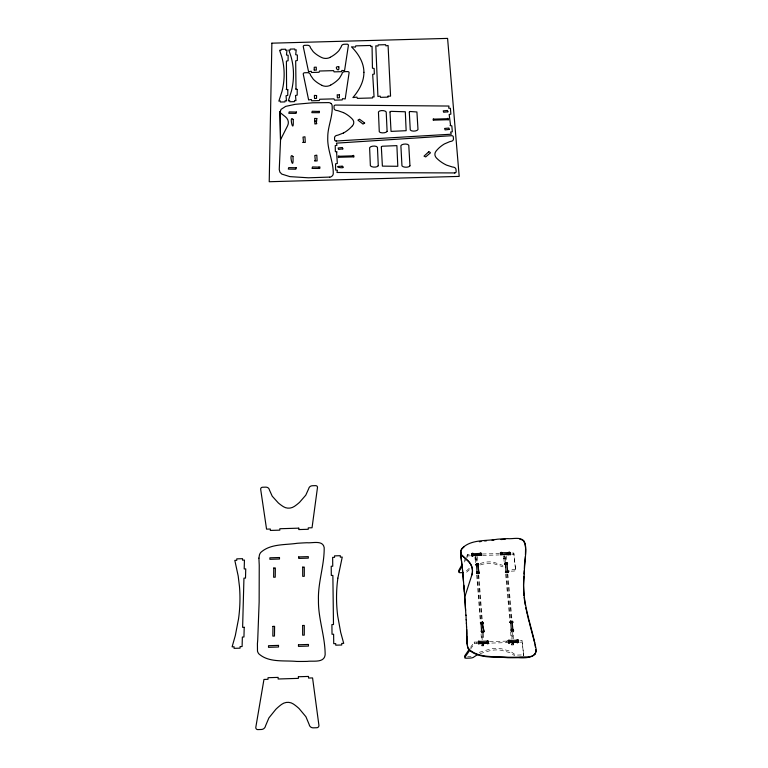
<?xml version="1.0" encoding="UTF-8"?>
<svg xmlns="http://www.w3.org/2000/svg" width="768" height="768" viewBox="0 0 768 768"><rect width="100%" height="100%" fill="white"/><g stroke="black" fill="none" stroke-linecap="round" stroke-linejoin="round"><path stroke-width="0.58" stroke-dasharray="3.84 2.88" d="M475.152 556.752C473.76 560.102 478.33 560.016 476.678 556.704M505.392 558.394C501.37 557.635 507.466 559.642 505.344 555.821M475.459 562.685L475.142 558.922L476.726 559.258M476.87 561.466L476.669 558.874M483.888 644.237L483.523 645.85L481.939 645.898L482.342 644.054M483.293 644.179L483.264 644.899L481.68 644.947M503.866 558.442L503.818 555.869M504.163 561.802L503.789 558.038M505.69 561.754L505.306 557.99M513.792 643.306L513.322 644.918L511.728 644.966L512.266 643.123M513.043 643.248L513.005 643.968L511.421 644.016M482.198 639.821L481.68 633.638M483.302 633.658L481.709 633.715M512.112 638.89L511.488 632.64M513.706 638.842L513.091 632.669M464.294 560.611L465.437 558.566M466.589 556.512L467.76 554.448L470.352 554.41M464.4 562.051L465.542 560.016M466.694 557.962L467.866 555.898L467.76 554.448M470.534 647.405L474.202 642.048L477.149 642.115M470.64 648.96L474.317 643.613L474.202 642.048M469.315 568.282L467.501 569.942A3.734 1.334 -3.3 0 1 463.651 571.181M469.421 569.702L467.606 571.363A3.744 1.334 -3.3 0 1 464.371 572.563M479.213 652.349L489.994 649.094A9.792 2.918 -3.4 0 1 501.283 648.739L510.576 651.37L514.522 654.202A3.888 1.152 -3.7 0 0 518.035 655.056L521.443 654.95A1.939 0.576 -3.7 0 0 523.565 654.24L522.048 640.55L520.358 640.608M480.106 653.606L490.109 650.64A9.792 2.918 -3.4 0 1 501.418 650.285L510.71 652.906L514.666 655.728M480.221 563.51L483.062 562.675A9.427 3.379 -3.7 0 1 493.93 562.339L502.925 565.44M480.336 564.941L483.178 564.115A9.427 3.37 -3.7 0 1 494.054 563.779L503.05 566.87M511.536 632.784L513.12 632.736M489.456 641.568L506.87 641.136M474.317 643.613L477.091 643.642M491.75 643.075L506.938 642.595L506.803 641.069M520.176 642.182L522.192 642.125L523.709 655.766L523.565 654.24M481.728 644.726L483.312 644.678M511.478 643.805L513.062 643.757M467.635 656.64L469.738 656.573A3.878 1.152 -3.1 0 0 471.043 656.467M482.429 553.997L499.19 553.613M511.843 553.094L513.782 553.037L515.626 570.259A1.872 0.662 -4.1 0 1 513.59 571.066L510.317 571.171A3.754 1.325 -4 0 1 509.702 571.171M467.866 555.898L470.458 555.821M482.544 555.446L499.238 554.938M511.651 554.563L513.917 554.486L515.626 570.259M475.104 557.011L476.63 556.963M503.76 556.138L505.286 556.09M475.104 559.162L476.621 559.114M503.731 558.288L505.258 558.24M477.014 643.565L476.899 642M507.168 574.128L511.344 619.229M505.632 574.176L509.77 619.277M513.168 643.238L513.322 644.918M478.234 575.021L481.805 620.141M513.782 553.037L513.917 554.486M522.048 640.55L522.192 642.125M476.688 575.069L480.307 621.322M506.15 555.658L506.669 561.379M507.802 573.917L511.93 619.325M504.614 555.706L505.123 561.427M506.256 573.965L510.355 619.373M511.661 644.189L511.728 644.966M483.398 644.17L483.523 645.85M477.312 556.541L477.686 561.312M478.733 574.81L482.275 620.246M483.312 633.629L483.792 639.773M475.776 556.589L476.15 561.36M477.187 574.858L480.787 621.485M481.882 645.11L481.939 645.898M512.323 633.197L512.621 637.978M510.672 632.045L511.123 639.226M482.669 634.118L482.938 638.909M481.085 634.166L481.421 640.157M515.491 568.838A1.872 0.662 -4.1 0 1 513.456 569.654L510.182 569.75A3.744 1.325 -4.1 0 1 509.568 569.75"/><path stroke-width="1.15" d="M466.954 640.253L466.877 643.162M477.821 563.357L477.898 564.442M518.765 640.848L517.354 640.147L516.298 640.81M518.208 642.278L518.794 642.422M466.858 640.742L466.954 639.36A160.445 154.819 -29 0 0 466.934 635.722M482.352 621.648C482.947 622.608 483.523 623.654 482.698 623.933M505.2 562.512L505.296 563.616L505.45 563.011L507.542 563.222L507.024 564.72M506.736 562.56L507.446 563.837L506.995 562.963L507.734 572.582M535.709 651.178L535.69 649.478M486.864 641.683C489.802 640.733 485.405 640.627 488.16 641.645M524.016 576.221C521.309 600.538 530.88 623.482 535.642 646.838C539.069 658.022 525.667 658.262 518.333 657.667A285.418 247.728 9.9 0 1 507.859 657.715C495.062 656.534 479.558 659.021 469.123 650.026A9.005 8.611 33.5 0 1 467.635 647.462L466.954 641.059M525.446 554.842L525.562 548.726M508.234 640.57C509.933 639.024 509.05 641.558 508.234 640.493L518.208 640.176L518.16 642.374L518.352 641.75L508.368 642.058L508.579 643.2M500.506 554.832L500.602 554.304L510.211 554.035L510.067 554.669L509.77 552.739L508.685 553.085L509.165 552L510.058 552.47L509.808 554.592L508.954 554.054L501.744 554.726M501.85 554.323C499.997 556.694 500.544 549.658 502.032 553.334M478.349 641.549C479.75 642.163 477.629 639.917 479.52 641.808M488.323 643.162L479.712 643.075L478.934 643.718L478.291 641.424L488.275 641.117L488.285 643.219L488.89 643.363M524.026 573.974L525.475 556.214M524.352 570.672L523.594 585.331L523.968 595.632M471.677 553.642C475.181 552.125 469.536 554.707 472.57 555.744C474.682 553.786 478.589 554.909 481.094 555.427C482.669 554.122 479.981 551.309 479.923 554.016L479.482 554.026M473.03 555.149L472.79 556.138L472.013 556.243M524.4 568.56C524.189 559.555 527.962 549.581 524.074 540.989C520.013 536.515 512.784 539.232 507.552 538.627A390.154 349.517 69.7 0 0 497.645 539.184C485.885 541.2 470.736 539.174 461.846 548.611A8.544 7.968 16.6 0 0 461.04 550.397L460.714 552.182A3.869 3.61 15.9 0 0 461.914 555.149L467.885 560.63A14.611 13.757 16.8 0 1 471.888 574.886L464.794 596.957L465.917 615.552M535.824 651.398L535.114 653.971M508.829 552.394L508.243 553.142M471.706 555.648L481.402 554.918L481.315 555.418M476.486 565.622C473.904 563.386 480.816 563.29 478.061 565.574M476.477 573.302L477.043 571.91L476.899 573.043L479.117 572.947L478.685 571.853L479.184 573.322M477.12 573.523L476.486 563.904L476.352 564.49L478.618 564.883M481.21 554.122L481.277 553.402L471.773 553.805M478.742 573.062L478.032 563.856L477.917 564.451M480.912 622.608L482.611 622.176M480.989 623.923L480.394 622.81L480.989 622.224L481.642 632.352M481.565 630.998C479.338 630.893 484.358 633.446 483.83 630.864C482.093 630.24 485.126 632.621 483.158 631.104M479.712 643.133L479.597 643.757L480.528 643.546M500.352 553.354L500.467 552.816L510.077 552.586M487.104 642.845C487.526 644.707 489.264 643.43 486.528 643.354M505.402 564.73L504.835 563.578L505.411 563.011L506.141 572.63M508.954 554.054L508.915 554.89L507.053 554.678M510.067 552.518L510.182 553.344M510.202 554.064L510.317 554.794M510.662 623.002C508.282 620.314 515.213 621.35 512.285 622.954M512.016 620.966L513.053 631.382M511.421 631.43L510.71 621.302L510.576 621.811M509.338 643.142L509.674 642.144L518.208 642.422L517.248 642.931M516.758 640.8L517.325 639.677L518.208 640.262M518.208 640.176L518.045 640.704M508.714 552.912L509.933 553.094M462.029 564.634L458.698 570.566A1.862 0.662 -3.3 0 0 459.485 571.219M462.134 566.064L458.794 571.987A1.872 0.662 -3.2 0 0 460.522 572.698L463.354 572.611M535.075 653.875C531.254 658.579 523.718 656.208 518.477 657.187A285.706 247.891 9.9 0 1 507.994 657.235C495.187 656.045 479.664 658.541 469.219 649.536A9.014 8.621 33.4 0 1 467.731 646.973L467.011 643.498M510.451 642.605L509.472 642.643L509.674 642.144M469.325 649.171L464.602 656.064A1.939 0.576 -3 0 0 465.408 656.621M469.44 650.717L464.707 657.6A1.939 0.576 -3 0 0 466.493 658.205L469.843 658.099A3.888 1.152 -3.1 0 0 473.856 657.005L477.341 654.749M464.208 546.624L461.933 548.928A8.582 8.006 16.6 0 0 460.848 551.357L460.886 556.829M509.472 642.643L508.474 642.47L508.234 640.493M343.402 133.018L338.006 135.12A12.662 9.648 -2.5 0 1 337.142 135.302A3.12 2.39 -2.4 0 0 334.56 137.731L334.598 139.843A1.565 1.2 -2.4 0 0 336.298 140.995M329.702 177.082L308.467 177.802L289.872 176.621L281.808 174.096L279.907 172.157L279.245 169.565L280.531 140.429L280.032 112.502L281.002 109.402L285.686 106.378L295.181 104.333L312.624 102.797L328.685 102.605A4.08 3.072 -2.6 0 1 331.056 103.459M479.405 541.766L481.123 541.488M484.685 541.008L486.509 540.787M492.048 540.211L493.891 540.058M482.707 623.424L483.264 630.595M478.157 565.046L478.685 571.853M505.286 563.578L505.776 563.568M476.947 572.467L476.938 571.603M336.173 141.005L451.277 134.208L450.634 132.077L452.323 131.789L451.834 125.866L450.067 125.539L450.538 125.136L449.174 114.509L450.874 114.125L450.394 108.317L448.685 108.134L448.973 106.042L335.779 105.072A1.526 1.152 -2.3 0 0 334.032 106.262L334.07 108.269A3.062 2.314 -2.3 0 0 336.691 110.486A12.97 9.859 -2.4 0 1 337.997 110.707L343.488 112.627M482.65 632.39C486.566 632.525 480.874 625.69 482.573 622.176M481.891 622.704L483.187 623.27L482.563 622.685M511.142 621.792L510.49 621.821L510.432 620.89M511.853 621.773L512.784 622.138L512.208 621.763M315.091 121.085L316.358 121.046M454.675 172.934L336.97 172.493L337.382 170.208L335.654 170.045L335.549 163.862L337.325 163.43L336.614 152.4L337.114 151.939L335.347 151.642L335.242 145.594L336.96 145.306L336.451 143.146L451.402 135.706A1.565 1.2 2.8 0 1 453.293 136.838L453.456 138.922A3.13 2.4 2.8 0 1 451.027 141.36A13.229 10.205 3.1 0 0 449.722 141.667L444.355 143.962A36.211 28.147 3.8 0 0 436.09 151.094A7.882 6.096 2.5 0 0 436.541 158.093A35.29 27.082 3.4 0 0 446.496 165.101L452.218 166.944A12.912 9.994 3.1 0 0 453.11 167.078A3.178 2.477 3.1 0 1 455.981 169.45L456.163 171.638A1.594 1.238 3.2 0 1 454.55 172.934M519.888 539.318L521.155 539.587M476.246 565.622L476.304 564.096M521.664 539.75L522.816 540.384M523.392 540.922L524.822 543.418M529.469 623.184L534.72 643.085M528.73 620.371L529.219 622.262M528 617.51L528.48 619.43M527.29 614.611L527.76 616.55M526.397 610.733L527.059 613.651M525.005 544.051L525.504 547.565M525.792 607.824L526.195 609.763M535.037 644.65L535.478 647.328M524.909 603.034L525.235 604.934M461.05 557.203L461.126 558.403A155.549 147.312 -17.2 0 1 461.587 561.782M461.002 557.578L460.79 555.341A18.029 16.781 17.9 0 1 460.646 552.394A3.869 3.61 15.9 0 0 461.885 555.36L467.856 560.842A14.602 13.757 16.8 0 1 471.85 575.088M461.174 558.019L461.779 563.376M524.755 602.083L524.141 597.446M461.818 562.906L462.24 567.581M462.029 564.778L463.498 581.443M462.528 569.635L464.342 591.994M518.141 641.664L518.208 642.365M507.552 571.094L508.272 572.15L507.725 570.96L508.109 572.093L505.949 572.15L505.968 571.142M512.842 629.28L513.619 630.902L513.12 629.674L513.523 630.826L511.123 630.854L511.21 629.328M505.469 565.613L505.622 567.312M508.147 641.674L508.234 642.682M481.181 554.064L480.499 553.402L479.923 554.016M488.218 642.394L488.285 643.296L488.4 642.682L478.416 642.998L478.445 643.958L478.224 642.403M463.891 585.293L465.61 610.502M466.003 615.034L466.166 619.987M466.253 619.478L466.368 623.856M466.464 623.347L466.531 627.187M466.618 626.678L466.81 634.512M466.742 629.539L466.838 636.221A160.272 154.675 -29.1 0 1 466.867 639.859M501.024 539.539A389.683 349.094 69.7 0 1 505.142 539.309M509.088 571.133A3.754 1.325 -4 0 1 508.502 571.046M330.202 57.302A33.168 24.019 -3 0 0 338.928 50.63L341.242 46.762A12.086 8.794 -2.4 0 0 341.424 46.157A2.957 2.16 -1.8 0 1 344.294 44.266L346.906 44.189A1.478 1.075 -1.7 0 1 348.403 45.37L344.554 70.694L341.875 70.426L341.578 71.664L334.07 71.866L333.619 70.637L319.488 71.021L319.066 72.278L311.558 72.48L311.29 71.28L308.554 71.674L303.264 46.618A1.478 1.075 -3.3 0 1 304.733 45.341L307.296 45.264A2.957 2.16 -3.2 0 1 310.224 47.002A12.422 9.034 -2.6 0 0 310.55 47.914L313.21 51.677A33.542 24.307 -1.9 0 0 321.706 57.542A7.43 5.434 -2.5 0 0 330.25 57.341M330.614 85.104A33.696 24.787 -3.1 0 0 339.475 78.211L341.827 74.227A12.278 9.082 -2.4 0 0 342.01 73.603A3.005 2.227 -1.8 0 1 344.938 71.645L347.587 71.578A1.498 1.114 -1.7 0 1 349.104 72.787L345.206 98.938L342.49 98.659L342.182 99.936L334.55 100.147L334.013 98.87L319.728 99.264L319.296 100.57L311.674 100.781L311.328 99.514L308.621 99.946L303.245 74.064A1.507 1.114 -3.4 0 1 304.733 72.749L307.344 72.672A3.005 2.227 -3.3 0 1 310.31 74.467A12.624 9.331 -2.7 0 0 310.646 75.408L313.344 79.286A34.08 25.085 -2 0 0 321.984 85.354M330.662 85.152A7.546 5.606 -2.6 0 1 321.946 85.392M329.77 177.264A4.81 3.763 -3 0 0 333.245 173.875C333.6 161.52 327.13 149.837 327.763 137.376C327.6 126.49 333.216 116.016 332.074 105.197A5.184 3.907 -2.7 0 0 331.018 103.498M343.507 112.598A35.491 27.178 -3 0 1 352.272 119.03A7.728 5.885 -1.9 0 1 352.502 125.779M352.435 125.741A34.608 26.16 -2.9 0 1 343.43 133.046M302.659 625.478L302.659 635.174L304.282 635.126L304.291 625.43L302.659 625.478M302.707 567.139L302.707 576.346L304.291 576.298L304.291 567.091L302.707 567.139M302.995 142.397L305.27 142.454L304.963 136.781L303.014 137.107L303.504 142.013L302.995 142.397M388.051 96.192L388.09 97.133L380.477 97.344L380.189 96.115L377.923 96.499L375.811 45.811L378 46.07L378.211 44.89L385.603 44.688L385.92 45.85L388.08 45.485L390.557 96.144L388.051 96.192M389.99 112.013L391.037 131.386L406.147 130.694L405.312 111.773L390.922 111.341L390 111.907M258.931 558.125L259.075 561.955A161.347 142.099 -33.8 0 1 259.238 565.344L259.142 601.987L257.722 639.907A167.347 148.214 -39.7 0 1 257.414 643.555L257.491 651.168A9.034 8.592 -36.4 0 0 258.739 653.741C268.733 662.918 284.227 660.192 296.736 661.44A284.285 248.832 -6.8 0 0 307.19 661.392C312.912 660.509 324.106 663.302 325.142 654.902C325.21 636.48 318.125 618.682 318.451 600.163C317.846 582.403 324.461 565.238 324.182 547.584C322.819 539.808 312.346 543.36 307.056 542.736A386.458 352.214 -81.4 0 0 297.13 543.293C285.034 545.117 270.346 543.638 260.746 552.461A8.602 7.997 -20.5 0 0 259.45 554.899L258.931 558.125M298.397 676.752L298.387 678.365L278.131 678.998L278.15 677.386L268.032 677.702L268.003 679.315L263.952 679.45L255.821 727.238A2.141 2.026 -55.1 0 0 257.818 729.6L261.418 729.485A4.282 4.061 -54.9 0 0 265.565 725.808L268.906 717.907L275.808 709.344A52.992 50.957 -66.9 0 1 281.597 704.39A10.55 10.128 -54.2 0 1 293.405 704.026A53.453 50.563 -59.7 0 1 299.126 708.605L305.914 716.736L309.139 724.426A4.234 4.099 -61.4 0 0 313.229 727.843L316.877 727.728A2.122 2.054 -62.8 0 0 318.912 725.29L312.566 677.923L308.515 678.048L308.515 676.435L298.397 676.752M298.474 644.774L298.474 646.378L308.458 646.07L308.458 644.458L298.474 644.774M298.704 556.934L298.704 558.422L308.314 558.125L308.304 556.637L298.704 556.934M298.781 528.163L298.781 529.574L308.256 529.286L308.256 527.875L312.048 527.76L317.482 487.507A1.862 1.699 -9 0 0 315.629 485.645L312.346 485.741A3.734 3.408 -9.5 0 0 308.688 488.726L305.779 495.178L299.597 502.282A45.706 41.136 -13.7 0 1 294.336 506.419A9.389 8.582 -12.9 0 1 283.517 506.746A45.533 41.261 -9 0 1 278.304 502.925L272.218 496.186L269.405 489.907A3.744 3.398 -15 0 0 265.786 487.142L262.55 487.238A1.872 1.699 -15.2 0 0 260.669 489.254L266.554 529.142L270.346 529.027L270.326 530.438L279.811 530.15L279.83 528.739L298.781 528.163M378.278 165.667C377.491 167.539 371.875 167.674 370.368 165.763L369.619 147.744C370.445 145.824 376.406 145.382 377.443 147.293L378.278 165.725M381.341 146.928L382.387 166.128L397.805 166.291L396.883 145.632L382.205 146.227L381.35 146.87M428.506 152.006L424.022 156.134L425.674 156.922L430.464 152.842L429.274 151.68L428.506 152.006M296.218 167.789L295.795 169.21L288.298 169.085L288.73 167.606L296.218 167.789M296.477 112.07L296.054 113.405L288.787 113.29L289.21 111.898L296.477 112.07M297.226 89.434L297.206 95.117L295.498 95.491L295.958 100.685L294.614 100.435L294.432 101.645L289.853 101.77L289.709 100.589L288.336 100.896L291.446 91.037A122.976 89.904 -8.6 0 0 290.89 56.141L288.797 49.997L290.102 50.237L290.294 49.094L294.73 48.979L294.902 50.102L296.208 49.805L295.699 54.701L297.37 55.018L297.35 60.48L295.68 60.816L296.016 88.733L295.526 89.098L297.226 89.434M387.101 131.328C386.352 133.219 380.266 133.402 379.277 131.779L378.451 111.965C379.344 110.035 385.219 110.16 386.208 111.965L387.101 131.328M292.982 156.595C293.837 174.288 288.106 150.806 293.021 156.595M293.213 119.52C294.038 136.656 288.499 113.827 293.213 119.52M280.032 112.435L280.531 139.747L287.568 125.808A11.606 8.803 -5 0 0 285.322 116.726L280.915 113.232A3.072 2.314 -4.6 0 1 280.147 111.341A10.118 7.632 -4.3 0 0 280.042 112.166L280.032 112.435M287.808 89.693L287.75 95.376L286.042 95.75L286.483 100.944L285.139 100.694L284.947 101.904L280.358 102.029L280.205 100.829L278.851 101.155L282.019 91.296A123.072 89.846 -8.9 0 0 281.645 56.39L279.59 50.256L280.896 50.486L281.088 49.344L285.523 49.229L285.686 50.352L287.002 50.054L286.474 55.027L288.134 55.267L288.086 60.73L286.406 61.142L286.598 88.992L286.109 89.357L287.808 89.693M363.917 72.307C363.984 81.83 358.944 90.576 352.886 97.574L356.928 97.104L357.341 98.371L372.576 97.949L372.71 96.739L374.064 96.989L372.682 74.381L374.362 74.016L374.131 68.467L372.442 68.189L372.058 46.282L370.79 46.608L370.55 45.466L355.766 45.869L355.44 47.078L351.485 46.848C358.253 53.578 363.907 62.458 363.917 72.307M278.515 645.389L278.496 647.002L268.502 647.318L268.531 645.706L278.515 645.389M279.504 557.52L279.485 559.008L269.875 559.306L269.894 557.808L279.504 557.52M272.966 626.4L272.832 636.106L274.464 636.048L274.589 626.352L272.966 626.4M273.773 568.032L273.638 577.238L275.232 577.19L275.357 567.984L273.773 568.032M271.872 43.171L269.222 181.728L459.197 176.4L447.59 38.4L271.872 43.171M352.973 155.846L339.283 156.259C338.304 154.31 337.699 158.89 339.302 157.258L352.992 156.874C354.682 158.4 353.846 153.907 352.973 155.846M244.205 627.293L243.946 636.998L242.352 637.046L242.102 646.531L240.096 646.589L240.058 648.163L234.058 648.346L234.106 646.781L232.109 646.838L235.306 635.578L238.531 618.931A165.302 144.931 -37 0 0 239.472 586.522L238.186 575.971L234.816 560.381L236.746 560.314L236.784 558.864L242.554 558.682L242.515 560.141L244.435 560.083L244.195 568.934L245.741 568.886L245.501 578.102L243.946 578.15L242.621 627.341L244.205 627.293M342.163 166.234C329.309 166.272 348.01 169.68 342.173 166.176M342.826 148.896L338.506 149.395L338.112 147.974L342.413 147.533L342.826 148.925M318.941 167.126L312.47 166.944L312.067 168.422L319.766 168.47L319.92 166.954L318.941 167.126M318.499 111.437L312.23 111.264L311.837 112.656L319.334 112.685L319.45 111.274L318.499 111.437M509.952 622.349L510.442 621.821L509.952 622.291M505.43 572.083L505.603 572.563L505.45 571.997M449.328 129.418L445.085 129.878L444.605 128.458L448.877 128.064L449.328 129.418M447.466 118.714L434.054 119.136C433.066 117.245 432.547 121.613 434.122 120.125L447.542 119.731C449.184 121.19 448.358 116.966 447.475 118.685M447.907 111.802L443.664 112.243L443.232 110.861L447.466 110.467L447.907 111.802M339.389 94.906L339.389 97.747L337.373 97.91L337.2 94.79L339.379 94.934M338.832 66.797C339.878 74.294 332.717 65.539 338.822 66.816M409.958 165.84C408.845 167.75 403.2 167.635 401.962 165.878L400.886 145.709C401.702 143.779 407.712 143.347 408.778 145.267L409.958 165.84M364.646 123.034L363.024 124.07L357.936 120.125L359.52 119.203L364.646 123.034M314.813 160.867L317.117 160.944L316.8 155.174L314.803 155.491L315.322 160.493L314.813 160.867M316.838 118.502L314.602 118.426L314.89 123.994L316.858 123.686L316.368 123.226L316.819 118.579M316.57 95.539L316.531 98.381L314.544 98.554L314.39 95.414L316.57 95.539M314.198 70.013L316.339 70.157L316.243 67.152L314.246 67.267L314.198 69.984M409.306 112.118L410.256 129.898C411.293 131.779 417.197 131.395 417.994 129.504L416.918 111.974L410.227 111.504L409.334 112.022M337.834 578.198L337.219 583.517A158.947 149.491 26.1 0 0 337.69 615.859L340.675 632.304L343.709 643.363L341.712 643.421L341.741 644.995L335.75 645.178L335.722 643.613L333.734 643.67L333.61 634.214L332.026 634.262L331.901 624.576L333.485 624.528L332.87 575.424L331.315 575.472L331.21 566.266L332.746 566.218L332.64 557.386L334.56 557.328L334.541 555.869L340.301 555.696L340.32 557.146L342.24 557.088L337.834 578.198M504.72 564.038L505.152 563.597L504.739 563.971M500.362 553.219C501.341 552.576 502.176 553.142 500.371 553.171"/></g></svg>
